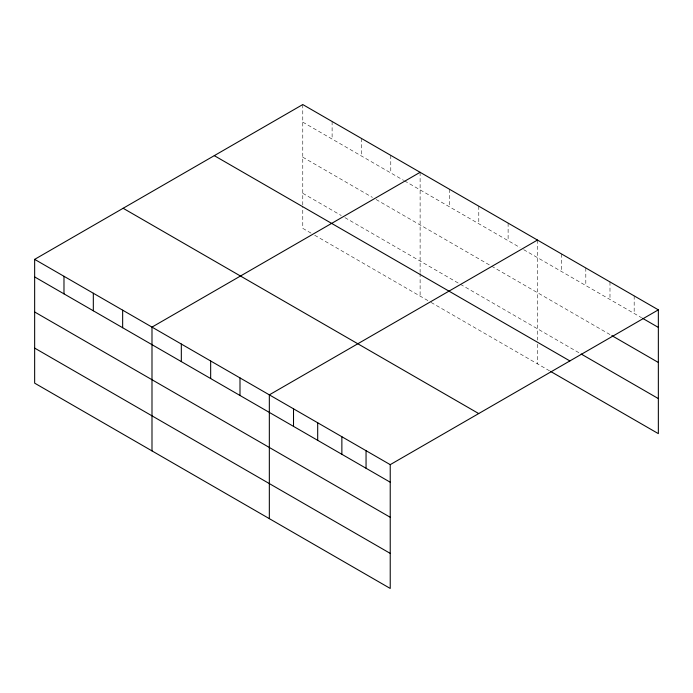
<?xml version="1.0" encoding="UTF-8"?>
<svg xmlns="http://www.w3.org/2000/svg" width="693" height="693" viewBox="0 0 693 693"><rect width="100%" height="100%" fill="white"/><g stroke="black" fill="none" stroke-linecap="round" stroke-linejoin="round"><path stroke-width="0.52" stroke-dasharray="3.46 2.6" d="M302.772 122.124L403.612 180.345M404.53 180.873L520.036 247.557M523.7 249.679L641.614 317.749M302.772 157.181L372.444 197.401M376.108 199.523L609.987 334.554M302.772 193.295L341.277 215.523M344.941 217.645L580.232 353.482M311.027 233.117L302.772 228.352L302.772 206.696M314.691 235.23L430.197 301.914M431.115 302.451L549.54 370.824M634.173 295.894L634.173 313.453M609.987 281.93L609.987 299.497M585.81 267.974L585.81 285.533M561.633 254.01L561.633 271.578M537.456 240.055L537.456 340.124M537.456 344.256L537.456 363.842M508.116 223.111L508.116 240.679M478.785 206.176L478.785 223.744M449.445 189.241L449.445 206.809M420.114 172.306L420.114 272.384M420.114 273.414L420.114 296.093M390.774 155.371L390.774 172.938M361.443 138.435L361.443 155.994M332.112 121.5L332.112 139.059M302.772 104.556L302.772 205.665"/><path stroke-width="1.04" d="M34.65 259.364L390.228 464.648L390.228 588.444L34.65 383.151L34.65 259.364L302.772 104.556L658.35 309.849L658.35 433.636L550.476 371.361M420.114 172.306L151.992 327.105L151.992 450.892M537.456 240.055L269.334 394.854L269.334 518.641M390.228 464.648L658.35 309.849M642.541 318.286L658.35 327.417M611.85 335.62L658.35 362.474M581.158 354.019L658.35 398.588M214.293 155.648L569.871 360.932M123.129 208.272L478.707 413.565M34.65 276.923L390.228 482.215M34.65 311.98L390.228 517.273M34.65 348.094L390.228 553.386M366.051 450.693L366.051 468.251M341.866 436.729L341.866 454.296M317.689 422.773L317.689 440.332M293.511 408.809L293.511 426.377M239.995 377.919L239.995 395.478M210.663 360.975L210.663 378.543M181.323 344.04L181.323 361.607M122.652 310.169L122.652 327.737M93.321 293.234L93.321 310.793M63.981 276.299L63.981 293.858"/></g></svg>
